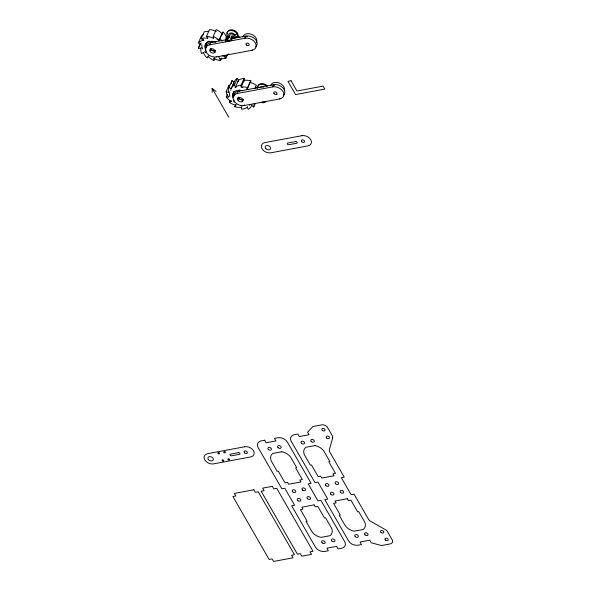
<?xml version="1.0" encoding="UTF-8"?>
<svg xmlns="http://www.w3.org/2000/svg" width="591" height="591" viewBox="0 0 591 591"><rect width="100%" height="100%" fill="white"/><g stroke="black" fill="none" stroke-linecap="round" stroke-linejoin="round"><path stroke-width="0.89" d="M255.718 46.829A8.067 5.711 23.9 0 0 255.349 39.39A8.067 5.711 23.9 0 0 245.989 36.044L231.975 38.659L231.473 40.772L232.329 36.021L231.65 36.154L229.611 40.749A2.179 1.544 23.9 0 0 227.062 41.23L229.101 36.627L228.458 36.745L225.622 41.865L227.07 39.575L210.573 42.648A8.067 5.711 23.9 0 0 206.34 47.657M201.088 43.025L199.884 44.835M229.242 85.518A14.25 10.099 23.9 0 1 229.116 84.875L226.131 91.605L228.547 92.492L228.392 91.051A14.258 10.099 23.9 0 1 229.049 87.35L232.034 80.62L233.984 82.179L231.007 88.909L229.057 87.35M200.763 43.771L198.34 42.899L201.324 36.169A14.258 10.099 23.9 0 1 203.4 34.566M198.34 42.899A14.258 10.099 23.9 0 1 201.694 40.698L203.178 40.173L201.221 38.622L204.198 31.892A14.25 10.099 23.9 0 1 208.845 31.353M201.206 47.539L200.874 48.292L198.48 48.27L200.718 43.224M203.178 40.173L203.511 39.427M201.221 38.622A14.25 10.099 23.9 0 1 205.86 38.083L207.663 38.201L206.547 36.28L209.524 29.55A14.258 10.099 23.9 0 1 214.54 30.784L216.158 31.5M207.663 38.201L207.995 37.455M200.874 48.292L200.777 49.681A14.25 10.099 23.9 0 0 201.605 53.663L203.769 52.237M206.156 52.171A8.067 5.711 23.9 0 1 209.598 44.857L245.014 38.245A8.067 5.711 23.9 0 1 255.393 42.988A8.067 5.711 23.9 0 1 251.951 50.301L216.535 56.906A8.067 5.711 23.9 0 1 206.156 52.171L206.407 51.616M206.547 36.273A14.258 10.099 23.9 0 1 211.556 37.514L213.314 38.252L213.262 36.332L216.247 29.609A14.258 10.099 23.9 0 1 220.635 32.372L222.002 33.584L223.029 32.054A14.25 10.099 23.9 0 1 225.917 35.8M209.598 44.857L210.573 42.648M213.314 38.252L213.669 37.462M203.511 52.828L204.213 54.269A14.25 10.099 23.9 0 0 207.109 58.014L208.468 55.739M213.262 36.332A14.258 10.099 23.9 0 1 217.651 39.102L219.017 40.306L222.002 33.584M219.017 40.306L223.029 32.054M208.135 56.485L209.502 57.696A14.25 10.099 23.9 0 0 213.89 60.467L214.171 57.8M213.89 60.459L215.006 57.94M216.535 56.906L216.779 56.352M225.134 40.609L226.626 37.24L228.525 36.406A14.258 10.099 23.9 0 1 228.783 37.048M227.033 39.767L228.525 36.406M221.721 57.999L220.606 60.518L219.49 58.598L219.756 57.999M227.424 54.815L225.932 58.177L223.974 56.625L224.299 55.879M237.471 33.185L237.146 33.916L234.871 35.017M232.987 38.016L234.339 37.765A12.477 6.324 -29.9 0 0 235.994 37.174L237.678 36.472L238.003 35.733A5.688 4.034 23.9 0 0 232.411 29.853A5.688 4.034 23.9 0 0 227.254 33.857M237.582 36.723L238.055 35.925A5.688 4.034 23.9 0 1 239.909 37.506M245.014 38.245L245.989 36.044M241.859 106.565L241.527 107.311L239.783 107.392A14.25 10.099 23.9 0 1 234.79 106.742L235.831 105.22L234.021 104.666A14.25 10.099 23.9 0 1 229.315 102.369L231.229 101.541L229.707 100.455A14.25 10.099 23.9 0 1 226.227 96.968L227.343 94.442M228.547 92.492L229.049 91.369M226.227 96.968L228.628 96.998L228.983 96.207M231.007 88.909L231.657 87.719A14.258 10.099 23.9 0 1 234.405 85.038L237.39 78.308L238.491 80.236L235.514 86.966L236.836 86.264A14.25 10.099 23.9 0 1 241.135 85.134L244.12 78.404A14.25 10.099 23.9 0 0 239.82 79.534L238.491 80.236M251.951 50.301L252.202 49.747M229.315 102.369L230.062 100.684M231.229 101.541L231.561 100.795M233.711 95.934L233.873 95.565M233.844 100.802A8.067 5.711 23.9 0 1 237.286 93.489L272.702 86.877A8.067 5.711 23.9 0 1 283.082 91.612A8.067 5.711 23.9 0 1 279.646 98.933L244.223 105.538A8.067 5.711 23.9 0 1 233.844 100.802L234.154 100.108M237.286 93.489L238.262 91.28L273.677 84.676A8.067 5.711 23.9 0 1 283.037 88.022A8.067 5.711 23.9 0 1 283.407 95.461M244.157 80.317L245.893 80.236A14.258 10.099 23.9 0 1 250.894 80.886L247.91 87.608A14.258 10.099 23.9 0 0 242.916 86.966L241.172 87.047L244.157 80.317L244.12 78.404M234.79 106.742L235.536 105.058M235.831 105.22L236.164 104.474M248.678 89.692L246.868 89.13L247.201 88.384M247.363 88.007L247.695 87.261M247.865 86.884L248.198 86.138M248.523 85.392L248.855 84.646M249.188 83.9L249.52 83.154M249.683 82.777L250.894 80.886M244.223 105.538L244.526 104.851M254.876 88.62L256.361 85.259A14.25 10.099 23.9 0 0 251.663 82.962L249.853 82.4M251.958 104.851L251.042 106.631A14.258 10.099 23.9 0 1 248.294 109.32L247.186 107.385L247.518 106.639M251.692 105.442L253.642 107.008L255.135 103.639M262.33 102.007L262.072 102.575A2.179 1.544 23.9 0 0 264.628 102.103L264.879 101.526M272.702 86.877L273.677 84.676M279.646 98.933L279.89 98.379M246.868 89.13L247.91 87.608M223.974 56.625L225.459 56.101M233.984 82.179L234.634 80.997A14.258 10.099 23.9 0 1 237.39 78.308M237.656 36.694L237.73 36.657A5.688 4.034 23.9 0 1 238.927 37.551M232.935 95.365L234.206 94.819M237.427 36.79L236.518 37.174M219.49 58.598L221.293 58.716A14.25 10.099 23.9 0 0 225.932 58.177M232.876 38.238L234.051 38.023A3.413 2.416 23.9 0 1 235.033 38.134M225.43 41.533L231.28 40.439M247.186 107.385L245.863 108.094A14.25 10.099 23.9 0 1 241.556 109.224L241.527 107.311M213.839 58.546L215.597 59.285A14.258 10.099 23.9 0 0 220.606 60.526M255.275 86.663L255.977 87.172A14.25 10.099 23.9 0 1 257.292 88.258M212.162 92.174L212.154 88.414L216.062 91.45M226.626 37.24L225.917 35.8M232.329 36.021L233.896 38.747M266.098 101.46L266.29 101.792L260.247 102.546M212.154 88.414L228.798 117.321M234.413 85.038L235.514 86.966M228.628 96.998L227.698 95.602A14.25 10.099 23.9 0 1 226.131 91.605M241.143 85.134L241.172 87.047M215.456 50.656A2.962 2.098 23.9 0 1 212.694 50.671A2.962 2.098 23.9 0 1 210.691 48.698M215.05 52.097A2.844 2.017 23.9 0 1 210.426 51.905A2.844 2.017 23.9 0 1 211.91 48.743A2.844 2.017 23.9 0 1 215.05 52.097A4.425 3.132 23.9 0 1 214.201 52.082M210.618 50.582A4.425 3.132 23.9 0 1 210.322 50.294M244.238 37.019A7.291 5.164 23.9 0 1 247.26 36.576M242.96 36.886A7.291 5.164 23.9 0 1 251.633 34.337A7.291 5.164 23.9 0 1 256.413 42.338M236.511 37.159A12.714 6.442 -29.9 0 1 234.043 38.046M211.874 42.604A4.425 3.132 23.9 0 1 212.021 40.993M215.471 50.516A2.844 2.017 23.9 0 1 212.834 50.641A2.844 2.017 23.9 0 1 210.817 48.765M231.65 36.154A2.179 1.544 23.9 0 1 232.95 38.629M229.035 37.558A2.179 1.544 23.9 0 1 229.101 36.627M229.995 35.741A2.179 1.544 23.9 0 1 231.029 33.931A2.179 1.544 23.9 0 1 233.726 35.076A2.179 1.544 23.9 0 1 233.201 37.1M229.293 36.775A5.688 4.034 23.9 0 1 228.702 36.258M228.968 37.506A5.688 4.034 23.9 0 1 227.432 31.914A5.688 4.034 23.9 0 1 233.91 31.146A5.688 4.034 23.9 0 1 237.678 36.472M229.559 36.812A3.413 2.416 23.9 0 1 229.655 33.295A3.413 2.416 23.9 0 1 234.235 34.212A3.413 2.416 23.9 0 1 234.339 37.765M220.044 38.784A14.25 10.099 23.9 0 1 222.142 41.215M198.473 48.27A14.25 10.099 23.9 0 1 199.884 44.835M228.813 53.899A14.258 10.099 23.9 0 1 225.459 56.101M206.074 50.324A9.109 6.449 23.9 0 1 206.621 42.936A9.109 6.449 23.9 0 1 215.818 42.345M207.219 45.743A12.64 8.954 23.9 0 1 205.631 43.512M221.411 34.086A12.64 8.954 23.9 0 1 222.46 34.699M225.902 37.602A12.64 8.954 23.9 0 1 226.589 38.459M222.873 55.746A12.64 8.954 23.9 0 1 222.467 55.99M219.135 57.142A12.64 8.954 23.9 0 1 218.581 57.224M205.343 52.555A12.64 8.954 23.9 0 1 204.56 51.735M202.728 49.031A12.64 8.954 23.9 0 1 201.812 44.665M203.614 40.668A12.64 8.954 23.9 0 1 203.932 40.351M217.06 39.279A12.64 8.954 23.9 0 1 219.8 40.69M205.89 48.713A9.109 6.449 23.9 0 1 209.066 41.089M254.3 103.299A14.258 10.099 23.9 0 1 253.65 107.008M231.354 83.663A14.258 10.099 23.9 0 1 232.034 80.62M233.135 97.796A9.109 6.449 23.9 0 1 242.879 90.859M234.959 94.486A12.64 8.954 23.9 0 1 233.105 91.708M233.068 84.749A12.64 8.954 23.9 0 1 234.191 83.301M237.641 81.314A12.64 8.954 23.9 0 1 238.69 81.048M243.16 80.915A12.64 8.954 23.9 0 1 244.164 81.07M249.816 104.999A12.64 8.954 23.9 0 1 249.35 105.213M241.246 105.693A12.64 8.954 23.9 0 1 240.655 105.545M234.058 102.177A12.64 8.954 23.9 0 1 233.585 101.77M229.914 96.311A12.64 8.954 23.9 0 1 229.759 92.388M230.653 90.357A12.64 8.954 23.9 0 1 230.918 89.987M234.989 87.305A12.64 8.954 23.9 0 1 236.577 86.943M242.103 87.187A12.64 8.954 23.9 0 1 242.694 87.335M233.46 97.064A9.109 6.449 23.9 0 1 234.391 91.273M239.65 91.376A4.425 3.132 23.9 0 1 239.673 90.076M243.219 99.443A2.962 2.098 23.9 0 1 240.308 99.384A2.962 2.098 23.9 0 1 238.402 97.227M234.029 96.289A8.067 5.711 23.9 0 1 238.262 91.28M243.248 99.295A2.844 2.017 23.9 0 1 240.352 99.31A2.844 2.017 23.9 0 1 238.498 97.123M277.083 94.272A4.373 3.095 23.9 0 1 276.256 94.161M272.976 85.503A7.291 5.164 23.9 0 1 274.512 85.34M270.848 85.281A7.291 5.164 23.9 0 1 279.388 83.109A7.291 5.164 23.9 0 1 284.36 90.726M258.008 87.8A5.688 4.034 23.9 0 1 260.764 83.708A5.688 4.034 23.9 0 1 267.295 85.85M257.565 87.911A5.688 4.034 23.9 0 1 260.794 84.38A5.688 4.034 23.9 0 1 266.969 86.589M259.737 87.704A3.413 2.416 23.9 0 1 263.697 87.217M243.115 100.795A4.425 3.132 23.9 0 1 241.97 100.854M238.557 99.502A4.425 3.132 23.9 0 1 237.264 97.892M332.644 437.975L329.379 449.721A4.551 3.228 23.9 0 0 329.756 451.975L344.257 477.159L341.339 477.705L351.128 494.711L354.053 494.165L368.555 519.349A4.551 3.228 23.9 0 0 370.601 521.292L385.443 529.662A4.551 3.228 23.9 0 1 387.489 531.605L392.195 539.782A4.551 3.228 23.9 0 1 390.252 543.912L382.599 545.338A4.551 3.228 23.9 0 1 380.235 545.205L371.237 542.752L369.767 540.204L360.022 542.021L361.493 544.57L358.028 545.212A7.343 5.201 23.9 0 1 348.587 540.905L324.814 499.617L327.739 499.077L317.943 482.071L315.018 482.611L291.245 441.329A7.343 5.201 23.9 0 1 294.377 434.673L297.834 434.03L299.305 436.579L309.049 434.762L307.586 432.206L312.284 427.197A4.551 3.228 23.9 0 1 314.05 426.296L321.703 424.87A4.551 3.228 23.9 0 1 327.562 427.537L332.268 435.715A4.551 3.228 23.9 0 1 332.644 437.975M291.053 80.753L287.95 81.336L295.574 94.567L324.814 89.115L323.092 86.123L296.955 90.999L291.053 80.753M301.979 135.686L264.945 142.594A6.833 4.839 23.9 0 0 262.035 148.792A6.833 4.839 23.9 0 0 270.818 152.803L307.859 145.888A6.833 4.839 23.9 0 0 310.77 139.698A6.833 4.839 23.9 0 0 301.979 135.686M295.655 141.574L287.861 143.029A1.138 0.805 23.9 0 0 287.374 144.064A1.138 0.805 23.9 0 0 288.836 144.729L296.638 143.273A1.138 0.805 23.9 0 0 297.125 142.246A1.138 0.805 23.9 0 0 295.655 141.574M264.694 440.206L261.237 440.856A7.343 5.201 23.9 0 0 258.104 447.513L281.877 488.794L284.803 488.247L294.599 505.253L291.673 505.8L315.446 547.089A7.343 5.201 23.9 0 0 324.887 551.396L328.352 550.753L326.882 548.204L336.626 546.38L338.096 548.936L341.561 548.285A7.343 5.201 23.9 0 0 344.686 541.629L320.913 500.348L317.988 500.895L308.199 483.889L311.125 483.342L287.352 442.061A7.343 5.201 23.9 0 0 277.903 437.746L274.446 438.389L275.916 440.945L266.164 442.762L264.694 440.206M244.718 446.759L207.685 453.666A6.833 4.839 23.9 0 0 204.774 459.864A6.833 4.839 23.9 0 0 213.558 463.876L250.599 456.961A6.833 4.839 23.9 0 0 253.509 450.77A6.833 4.839 23.9 0 0 244.718 446.759M238.395 452.647L230.601 454.102A1.138 0.805 23.9 0 0 230.113 455.136A1.138 0.805 23.9 0 0 231.576 455.801L239.377 454.346A1.138 0.805 23.9 0 0 239.865 453.319A1.138 0.805 23.9 0 0 238.395 452.647M281.796 451.768L272.717 453.46A10.653 7.55 23.9 0 0 271.572 461.527L277.223 471.337L278.295 471.138L285.01 482.803L287.551 482.33L288.652 484.251L300.937 481.96L299.829 480.04L302.363 479.567L295.648 467.902L296.719 467.703L290.669 457.198A10.727 7.594 23.9 0 0 281.796 451.768M314.937 445.584L305.857 447.276A10.653 7.55 23.9 0 0 304.712 455.343L310.364 465.161L311.435 464.954L318.15 476.619L320.684 476.147L321.792 478.067L334.07 475.777L332.969 473.856L335.503 473.384L328.788 461.719L329.859 461.519L323.809 451.014A10.727 7.594 23.9 0 0 314.937 445.584M253.849 489.784L234.354 493.426L235.824 495.975L232.898 496.521L269.134 559.448L272.059 558.901L273.522 561.45L293.018 557.815L291.548 555.259L294.473 554.72L258.237 491.793L255.319 492.34L253.849 489.784M272.37 486.334L262.618 488.151L264.088 490.7L261.163 491.247L297.399 554.173L300.324 553.627L301.794 556.175L311.538 554.358L310.068 551.809L312.994 551.263L276.758 488.336L273.832 488.883L272.37 486.334M314.139 504.891L301.861 507.189L302.969 509.102L300.435 509.575L307.15 521.24L306.072 521.439L311.723 531.25A10.653 7.55 23.9 0 0 321.039 537.367L330.11 535.675A10.727 7.594 23.9 0 0 331.617 528.31L325.567 517.805L324.496 518.004L317.781 506.339L315.247 506.812L314.139 504.891M347.279 498.715L335.001 501.005L336.102 502.919L333.568 503.392L340.283 515.057L339.212 515.256L344.863 525.074A10.653 7.55 23.9 0 0 354.179 531.183L363.251 529.492A10.727 7.594 23.9 0 0 364.758 522.126L358.707 511.621L357.636 511.821L350.921 500.156L348.387 500.629L347.279 498.715M246.329 44.96A1.707 1.212 23.9 0 0 249.107 45.071A1.707 1.212 23.9 0 0 247.215 43.062A1.707 1.212 23.9 0 0 246.329 44.96M274.098 93.733A1.707 1.212 23.9 0 0 276.876 93.858A1.707 1.212 23.9 0 0 275 91.841A1.707 1.212 23.9 0 0 274.098 93.733M238.195 100.677A2.844 2.017 23.9 0 0 242.827 100.869A2.844 2.017 23.9 0 0 239.687 97.522A2.844 2.017 23.9 0 0 238.195 100.677M301.75 141.744A1.707 1.212 23.9 0 0 304.52 141.862A1.707 1.212 23.9 0 0 302.636 139.853A1.707 1.212 23.9 0 0 301.75 141.744M265.847 148.688A2.844 2.017 23.9 0 0 270.471 148.88A2.844 2.017 23.9 0 0 267.331 145.526A2.844 2.017 23.9 0 0 265.847 148.688M224.011 452.455A0.857 0.606 23.9 0 0 225.4 452.514A0.857 0.606 23.9 0 0 224.454 451.509A0.857 0.606 23.9 0 0 224.011 452.455M218.16 453.548A0.857 0.606 23.9 0 0 219.549 453.6A0.857 0.606 23.9 0 0 218.611 452.595A0.857 0.606 23.9 0 0 218.16 453.548M228.17 459.68A0.857 0.606 23.9 0 0 229.559 459.739A0.857 0.606 23.9 0 0 228.621 458.734A0.857 0.606 23.9 0 0 228.17 459.68M222.327 460.773A0.857 0.606 23.9 0 0 223.716 460.832A0.857 0.606 23.9 0 0 222.77 459.828A0.857 0.606 23.9 0 0 222.327 460.773M208.586 459.761A2.844 2.017 23.9 0 0 213.211 459.953A2.844 2.017 23.9 0 0 210.071 456.599A2.844 2.017 23.9 0 0 208.586 459.761M244.489 452.817A1.707 1.212 23.9 0 0 247.267 452.935A1.707 1.212 23.9 0 0 245.376 450.926A1.707 1.212 23.9 0 0 244.489 452.817M311.198 441.44A1.854 1.315 23.9 0 0 314.213 441.566A1.854 1.315 23.9 0 0 312.166 439.379A1.854 1.315 23.9 0 0 311.198 441.44M325.84 485.61A1.854 1.315 23.9 0 0 328.855 485.736A1.854 1.315 23.9 0 0 326.808 483.549A1.854 1.315 23.9 0 0 325.84 485.61M335.585 483.785A1.854 1.315 23.9 0 0 338.599 483.911A1.854 1.315 23.9 0 0 336.552 481.731A1.854 1.315 23.9 0 0 335.585 483.785M301.454 443.257A1.854 1.315 23.9 0 0 304.468 443.383A1.854 1.315 23.9 0 0 302.422 441.204A1.854 1.315 23.9 0 0 301.454 443.257M326.609 437.968A1.707 1.212 23.9 0 0 329.386 438.086A1.707 1.212 23.9 0 0 327.495 436.077A1.707 1.212 23.9 0 0 326.609 437.968M322.198 430.322A1.707 1.212 23.9 0 0 324.976 430.433A1.707 1.212 23.9 0 0 323.092 428.423A1.707 1.212 23.9 0 0 322.198 430.322M364.965 534.811A1.854 1.315 23.9 0 0 367.979 534.936A1.854 1.315 23.9 0 0 365.932 532.75A1.854 1.315 23.9 0 0 364.965 534.811M330.834 494.283A1.854 1.315 23.9 0 0 333.849 494.408A1.854 1.315 23.9 0 0 331.802 492.222A1.854 1.315 23.9 0 0 330.834 494.283M340.579 492.458A1.854 1.315 23.9 0 0 343.593 492.584A1.854 1.315 23.9 0 0 341.546 490.404A1.854 1.315 23.9 0 0 340.579 492.458M355.221 536.628A1.854 1.315 23.9 0 0 358.235 536.754A1.854 1.315 23.9 0 0 356.188 534.567A1.854 1.315 23.9 0 0 355.221 536.628M380.959 532.358A1.707 1.212 23.9 0 0 383.736 532.476A1.707 1.212 23.9 0 0 381.852 530.459A1.707 1.212 23.9 0 0 380.959 532.358M385.369 540.011A1.707 1.212 23.9 0 0 388.139 540.13A1.707 1.212 23.9 0 0 386.255 538.113A1.707 1.212 23.9 0 0 385.369 540.011M268.314 449.441A1.854 1.315 23.9 0 0 271.328 449.566A1.854 1.315 23.9 0 0 269.282 447.38A1.854 1.315 23.9 0 0 268.314 449.441M302.444 489.969A1.854 1.315 23.9 0 0 305.458 490.094A1.854 1.315 23.9 0 0 303.412 487.907A1.854 1.315 23.9 0 0 302.444 489.969M292.7 491.786A1.854 1.315 23.9 0 0 295.714 491.911A1.854 1.315 23.9 0 0 293.668 489.732A1.854 1.315 23.9 0 0 292.7 491.786M278.058 447.623A1.854 1.315 23.9 0 0 281.072 447.749A1.854 1.315 23.9 0 0 279.026 445.562A1.854 1.315 23.9 0 0 278.058 447.623M322.08 542.811A1.854 1.315 23.9 0 0 325.094 542.937A1.854 1.315 23.9 0 0 323.048 540.75A1.854 1.315 23.9 0 0 322.08 542.811M307.438 498.641A1.854 1.315 23.9 0 0 310.452 498.767A1.854 1.315 23.9 0 0 308.406 496.58A1.854 1.315 23.9 0 0 307.438 498.641M297.694 500.459A1.854 1.315 23.9 0 0 300.708 500.584A1.854 1.315 23.9 0 0 298.662 498.405A1.854 1.315 23.9 0 0 297.694 500.459M331.824 540.987A1.854 1.315 23.9 0 0 334.838 541.112A1.854 1.315 23.9 0 0 332.792 538.933A1.854 1.315 23.9 0 0 331.824 540.987"/></g></svg>
